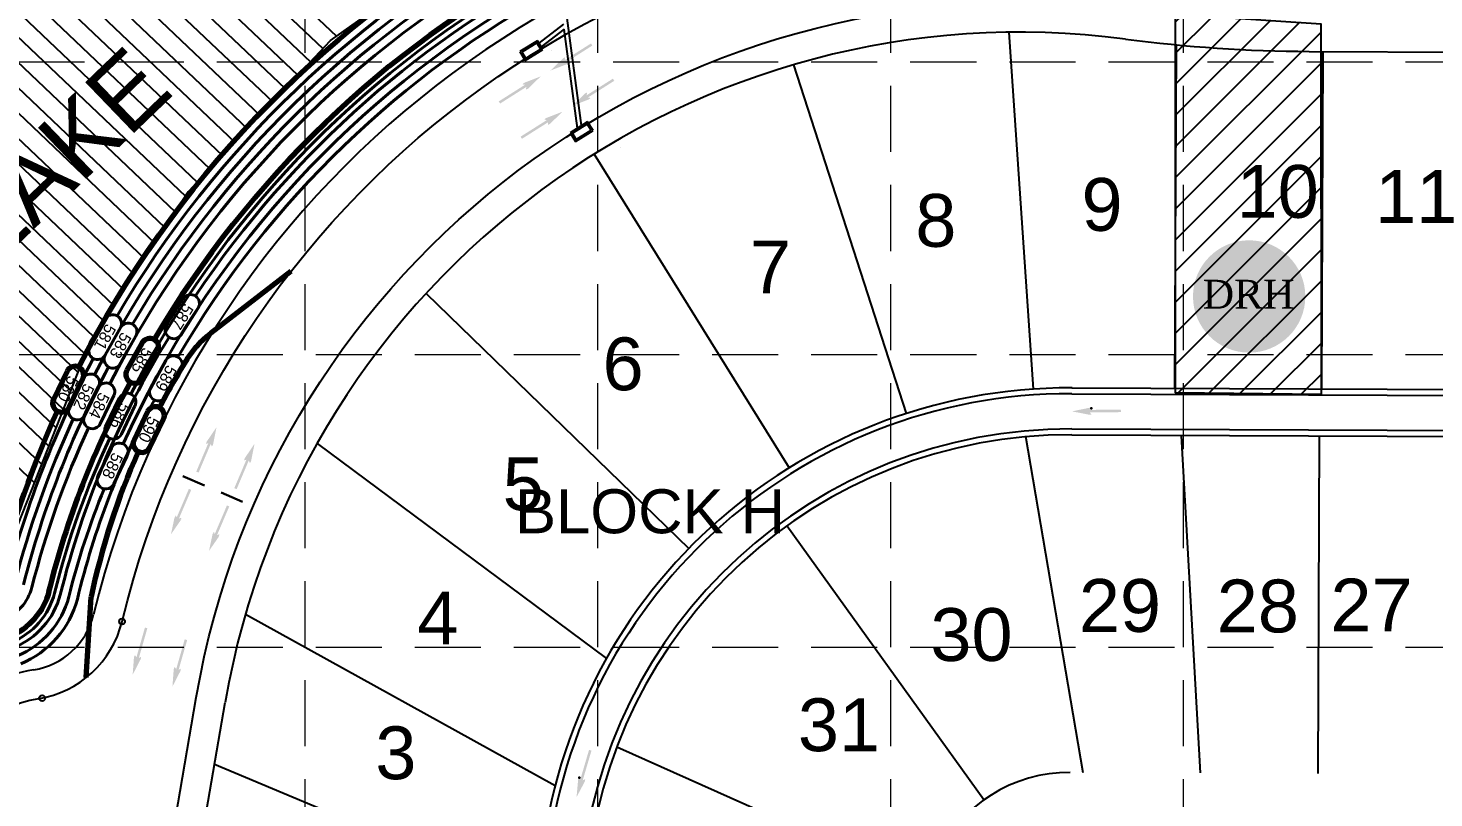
# Model space of a CAD drawing. Header units: inches. Extents: x -5337 to 1057, y 15227 to 19227.
# Drawn here: x -2832.6 to -2353.8, y 16078.1 to 16340.4 of the extents above; entities that cross this region are included whole.
import ezdxf
from ezdxf.enums import TextEntityAlignment as Align

# ---------------------------------------------------------------- set-up
doc = ezdxf.new("R2010")
doc.units = ezdxf.units.IN
doc.header["$LTSCALE"] = 150
doc.header["$MEASUREMENT"] = 0
doc.linetypes.add('HIDDEN', pattern=[0.375, 0.25, -0.125])
for name, color, linetype in [('1 BLOCK NUMBERS', 7, 'Continuous'), ('1 LOT NUMBER', 7, 'Continuous'), ('BASE', 7, 'Continuous'), ('COMT-MIN', 84, 'Continuous'), ('CONT-MJR', 84, 'Continuous'), ('grid', 7, 'HIDDEN'), ('LOT NUM', 7, 'Continuous'), ('LOTLINE', 7, 'Continuous'), ('PAVING', 7, 'Continuous'), ('ROW', 7, 'Continuous'), ('SODDED LOT', 2, 'Continuous'), ('STORM', 7, 'Continuous'), ('STORM INLET', 7, 'Continuous')]:
    doc.layers.add(name, color=color, linetype=linetype)
doc.styles.add('DRHorton', font='dutcheb.ttf')
doc.styles.get("Standard").update_dxf_attribs({"font": 'ARIAL.TTF', "height": 25})
doc.styles.add('Style-ENGINEERING', font='ENGINEERING.shx')

# ---------------------------------------------------------------- blocks, each defined once
blk = doc.blocks.new('DRHorton')
h = blk.add_hatch(color=1)
h.paths.add_polyline_path([(78.7, 25.78, 1), (40.43, 25.78, 1)])
h.paths.add_polyline_path([(42.33, 17.91), (76.5, 17.91), (76.5, 34.87), (42.33, 34.87)], flags=24)
at = {"layer": 'BASE', "color": 176, "style": 'DRHorton'}
blk.add_text('DRH', height=9.814, dxfattribs=at).set_placement((59.39, 21.64), align=Align.CENTER)

msp = doc.modelspace()

# ---------------------------------------------------------------- hatches: boundary and pattern name
at = {"layer": 'PAVING'}
h = msp.add_hatch(color=256, dxfattribs=at)
edge = h.paths.add_edge_path()
edge.add_line((-2648.66, 16328.69), (-2649.38, 16328.82))
edge.add_line((-2649.38, 16328.82), (-2640.44, 16334.49))
edge.add_line((-2640.44, 16334.49), (-2640.9, 16335.21))
edge.add_line((-2640.9, 16335.21), (-2649.84, 16329.55))
edge.add_line((-2649.84, 16329.55), (-2649.7, 16330.35))
edge.add_line((-2649.7, 16330.35), (-2649.7, 16330.36))
edge.add_ellipse((-2650.18, 16330.1), major_axis=(0.473, 0.3), ratio=0.285714, start_angle=345.5033, end_angle=485.8315)
edge.add_line((-2650.53, 16330.03), (-2650.52, 16330.03))
edge.add_line((-2650.52, 16330.03), (-2654.73, 16325.97))
edge.add_line((-2654.73, 16325.97), (-2649.28, 16328.08))
edge.add_line((-2649.28, 16328.08), (-2649.28, 16328.08))
edge.add_ellipse((-2649.08, 16328.36), major_axis=(0.473, 0.3), ratio=0.285714, start_angle=235.2731, end_angle=377.1827)
edge.add_line((-2648.66, 16328.69), (-2648.66, 16328.69))
edge.add_line((-2648.66, 16328.69), (-2648.66, 16328.69))
edge.add_line((-2648.66, 16328.69), (-2648.66, 16328.69))
h = msp.add_hatch(color=256, dxfattribs=at)
edge = h.paths.add_edge_path()
edge.add_line((-2664.11, 16321.26), (-2663.39, 16321.12))
edge.add_line((-2663.39, 16321.12), (-2672.33, 16315.46))
edge.add_line((-2672.33, 16315.46), (-2671.87, 16314.73))
edge.add_line((-2671.87, 16314.73), (-2662.93, 16320.4))
edge.add_line((-2662.93, 16320.4), (-2663.07, 16319.59))
edge.add_line((-2663.07, 16319.59), (-2663.07, 16319.59))
edge.add_ellipse((-2662.59, 16319.85), major_axis=(-0.473, -0.3), ratio=0.285714, start_angle=345.5033, end_angle=485.8315)
edge.add_line((-2662.24, 16319.91), (-2662.25, 16319.91))
edge.add_line((-2662.25, 16319.91), (-2658.04, 16323.98))
edge.add_line((-2658.04, 16323.98), (-2663.49, 16321.87))
edge.add_line((-2663.49, 16321.87), (-2663.49, 16321.87))
edge.add_ellipse((-2663.69, 16321.58), major_axis=(-0.473, -0.3), ratio=0.285714, start_angle=235.2731, end_angle=377.1827)
edge.add_line((-2664.11, 16321.26), (-2664.11, 16321.26))
edge.add_line((-2664.11, 16321.26), (-2664.11, 16321.26))
edge.add_line((-2664.11, 16321.26), (-2664.11, 16321.26))
h = msp.add_hatch(color=256, dxfattribs=at)
edge = h.paths.add_edge_path()
edge.add_line((-2641.2, 16316.67), (-2641.93, 16316.81))
edge.add_line((-2641.93, 16316.81), (-2632.99, 16322.47))
edge.add_line((-2632.99, 16322.47), (-2633.45, 16323.2))
edge.add_line((-2633.45, 16323.2), (-2642.39, 16317.54))
edge.add_line((-2642.39, 16317.54), (-2642.25, 16318.34))
edge.add_line((-2642.25, 16318.34), (-2642.25, 16318.34))
edge.add_ellipse((-2642.73, 16318.09), major_axis=(0.473, 0.3), ratio=0.285714, start_angle=345.5033, end_angle=485.8315)
edge.add_line((-2643.07, 16318.02), (-2643.07, 16318.02))
edge.add_line((-2643.07, 16318.02), (-2647.28, 16313.96))
edge.add_line((-2647.28, 16313.96), (-2641.83, 16316.07))
edge.add_line((-2641.83, 16316.07), (-2641.83, 16316.07))
edge.add_ellipse((-2641.63, 16316.35), major_axis=(0.473, 0.3), ratio=0.285714, start_angle=235.2731, end_angle=377.1827)
edge.add_line((-2641.2, 16316.68), (-2641.2, 16316.67))
edge.add_line((-2641.2, 16316.67), (-2641.2, 16316.67))
edge.add_line((-2641.2, 16316.67), (-2641.2, 16316.67))
h = msp.add_hatch(color=256, dxfattribs=at)
edge = h.paths.add_edge_path()
edge.add_line((-2656.66, 16309.25), (-2655.94, 16309.11))
edge.add_line((-2655.94, 16309.11), (-2664.88, 16303.45))
edge.add_line((-2664.88, 16303.45), (-2664.42, 16302.72))
edge.add_line((-2664.42, 16302.72), (-2655.48, 16308.38))
edge.add_line((-2655.48, 16308.38), (-2655.62, 16307.58))
edge.add_line((-2655.62, 16307.58), (-2655.62, 16307.58))
edge.add_ellipse((-2655.14, 16307.83), major_axis=(-0.473, -0.3), ratio=0.285714, start_angle=345.5033, end_angle=485.8315)
edge.add_line((-2654.79, 16307.9), (-2654.79, 16307.9))
edge.add_line((-2654.79, 16307.9), (-2650.59, 16311.96))
edge.add_line((-2650.59, 16311.96), (-2656.04, 16309.85))
edge.add_line((-2656.04, 16309.85), (-2656.04, 16309.85))
edge.add_ellipse((-2656.24, 16309.57), major_axis=(-0.473, -0.3), ratio=0.285714, start_angle=235.2731, end_angle=377.1827)
edge.add_line((-2656.66, 16309.24), (-2656.66, 16309.25))
edge.add_line((-2656.66, 16309.25), (-2656.66, 16309.25))
edge.add_line((-2656.66, 16309.25), (-2656.66, 16309.25))
at = {"layer": 'PAVING', "linetype": 'Continuous', "lineweight": 30}
h = msp.add_hatch(color=256, dxfattribs=at)
edge = h.paths.add_edge_path()
edge.add_line((-2470.44, 16208.89), (-2470.99, 16209.49))
edge.add_line((-2470.99, 16209.49), (-2460.41, 16209.58))
edge.add_line((-2460.41, 16209.58), (-2460.42, 16210.44))
edge.add_line((-2460.42, 16210.44), (-2471, 16210.35))
edge.add_line((-2471, 16210.35), (-2470.47, 16210.86))
edge.add_line((-2470.47, 16210.86), (-2470.47, 16210.86))
edge.add_ellipse((-2471, 16210.9), major_axis=(0.56, 0.004), ratio=0.285714, start_angle=342.8173, end_angle=484.7269)
edge.add_line((-2471.32, 16211.03), (-2471.32, 16211.03))
edge.add_line((-2471.32, 16211.03), (-2477.04, 16209.85))
edge.add_line((-2477.04, 16209.85), (-2471.31, 16208.72))
edge.add_line((-2471.31, 16208.72), (-2471.31, 16208.71))
edge.add_ellipse((-2470.98, 16208.85), major_axis=(0.56, 0.004), ratio=0.285714, start_angle=234.1685, end_angle=374.4967)
edge.add_line((-2470.44, 16208.89), (-2470.44, 16208.89))
edge.add_line((-2470.44, 16208.89), (-2470.44, 16208.89))
h = msp.add_hatch(color=256, dxfattribs=at)
edge = h.paths.add_edge_path()
edge.add_line((-2771.92, 16198.76), (-2771.25, 16199.06))
edge.add_line((-2771.25, 16199.06), (-2775.38, 16189.32))
edge.add_line((-2775.38, 16189.32), (-2774.58, 16188.98))
edge.add_line((-2774.58, 16188.98), (-2770.46, 16198.73))
edge.add_line((-2770.46, 16198.73), (-2770.11, 16197.98))
edge.add_line((-2770.11, 16197.98), (-2770.11, 16197.98))
edge.add_ellipse((-2769.86, 16198.47), major_axis=(-0.218, -0.516), ratio=0.285714, start_angle=345.5033, end_angle=485.8315)
edge.add_line((-2769.62, 16198.72), (-2769.62, 16198.72))
edge.add_line((-2769.62, 16198.72), (-2768.47, 16204.45))
edge.add_line((-2768.47, 16204.45), (-2771.75, 16199.62))
edge.add_line((-2771.75, 16199.62), (-2771.75, 16199.62))
edge.add_ellipse((-2771.75, 16199.27), major_axis=(-0.218, -0.516), ratio=0.285714, start_angle=235.2731, end_angle=377.1827)
edge.add_line((-2771.92, 16198.76), (-2771.92, 16198.76))
edge.add_line((-2771.92, 16198.76), (-2771.92, 16198.76))
edge.add_line((-2771.92, 16198.76), (-2771.92, 16198.76))
h = msp.add_hatch(color=256, dxfattribs=at)
edge = h.paths.add_edge_path()
edge.add_line((-2758.96, 16193.12), (-2758.28, 16193.42))
edge.add_line((-2758.28, 16193.42), (-2762.41, 16183.68))
edge.add_line((-2762.41, 16183.68), (-2761.62, 16183.34))
edge.add_line((-2761.62, 16183.34), (-2757.49, 16193.09))
edge.add_line((-2757.49, 16193.09), (-2757.15, 16192.34))
edge.add_line((-2757.15, 16192.34), (-2757.15, 16192.34))
edge.add_ellipse((-2756.9, 16192.83), major_axis=(-0.218, -0.516), ratio=0.285714, start_angle=345.5033, end_angle=485.8315)
edge.add_line((-2756.65, 16193.08), (-2756.65, 16193.08))
edge.add_line((-2756.65, 16193.08), (-2755.51, 16198.81))
edge.add_line((-2755.51, 16198.81), (-2758.79, 16193.98))
edge.add_line((-2758.79, 16193.98), (-2758.79, 16193.98))
edge.add_ellipse((-2758.79, 16193.63), major_axis=(-0.218, -0.516), ratio=0.285714, start_angle=235.2731, end_angle=377.1827)
edge.add_line((-2758.96, 16193.12), (-2758.96, 16193.12))
edge.add_line((-2758.96, 16193.12), (-2758.96, 16193.12))
edge.add_line((-2758.96, 16193.12), (-2758.96, 16193.12))
h = msp.add_hatch(color=256, dxfattribs=at)
edge = h.paths.add_edge_path()
edge.add_line((-2782.29, 16174.39), (-2782.04, 16173.69))
edge.add_line((-2782.04, 16173.69), (-2777.88, 16183.43))
edge.add_line((-2777.88, 16183.43), (-2777.09, 16183.09))
edge.add_line((-2777.09, 16183.09), (-2781.25, 16173.36))
edge.add_line((-2781.25, 16173.36), (-2780.47, 16173.62))
edge.add_line((-2780.47, 16173.62), (-2780.47, 16173.62))
edge.add_ellipse((-2780.65, 16173.11), major_axis=(0.22, 0.515), ratio=0.285714, start_angle=-125.8315, end_angle=14.4967, ccw=False)
edge.add_line((-2780.65, 16172.76), (-2780.66, 16172.76))
edge.add_line((-2780.66, 16172.76), (-2783.99, 16167.95))
edge.add_line((-2783.99, 16167.95), (-2782.78, 16173.67))
edge.add_line((-2782.78, 16173.67), (-2782.78, 16173.67))
edge.add_ellipse((-2782.54, 16173.91), major_axis=(0.22, 0.515), ratio=0.285714, start_angle=-17.1827, end_angle=124.7269, ccw=False)
edge.add_line((-2782.28, 16174.39), (-2782.29, 16174.39))
edge.add_line((-2782.29, 16174.39), (-2782.29, 16174.39))
edge.add_line((-2782.29, 16174.39), (-2782.29, 16174.39))
h = msp.add_hatch(color=256, dxfattribs=at)
edge = h.paths.add_edge_path()
edge.add_line((-2769.32, 16168.75), (-2769.07, 16168.05))
edge.add_line((-2769.07, 16168.05), (-2764.92, 16177.79))
edge.add_line((-2764.92, 16177.79), (-2764.13, 16177.45))
edge.add_line((-2764.13, 16177.45), (-2768.28, 16167.72))
edge.add_line((-2768.28, 16167.72), (-2767.51, 16167.98))
edge.add_line((-2767.51, 16167.98), (-2767.51, 16167.98))
edge.add_ellipse((-2767.68, 16167.47), major_axis=(0.22, 0.515), ratio=0.285714, start_angle=-125.8315, end_angle=14.4967, ccw=False)
edge.add_line((-2767.69, 16167.12), (-2767.69, 16167.12))
edge.add_line((-2767.69, 16167.12), (-2771.03, 16162.31))
edge.add_line((-2771.03, 16162.31), (-2769.82, 16168.03))
edge.add_line((-2769.82, 16168.03), (-2769.82, 16168.03))
edge.add_ellipse((-2769.57, 16168.27), major_axis=(0.22, 0.515), ratio=0.285714, start_angle=-17.1827, end_angle=124.7269, ccw=False)
edge.add_line((-2769.32, 16168.75), (-2769.32, 16168.75))
edge.add_line((-2769.32, 16168.75), (-2769.32, 16168.75))
edge.add_line((-2769.32, 16168.75), (-2769.32, 16168.75))
at = {"layer": 'PAVING'}
h = msp.add_hatch(color=256, dxfattribs=at)
edge = h.paths.add_edge_path()
edge.add_line((-2794.31, 16126.15), (-2794.94, 16125.77))
edge.add_line((-2794.94, 16125.77), (-2792.02, 16135.95))
edge.add_line((-2792.02, 16135.95), (-2792.85, 16136.19))
edge.add_line((-2792.85, 16136.19), (-2795.76, 16126.01))
edge.add_line((-2795.76, 16126.01), (-2796.19, 16126.71))
edge.add_line((-2796.19, 16126.71), (-2796.2, 16126.71))
edge.add_ellipse((-2796.38, 16126.2), major_axis=(0.154, 0.538), ratio=0.285714, start_angle=345.5033, end_angle=485.8315)
edge.add_line((-2796.6, 16125.92), (-2796.6, 16125.92))
edge.add_line((-2796.6, 16125.92), (-2797.04, 16120.09))
edge.add_line((-2797.04, 16120.09), (-2794.37, 16125.29))
edge.add_line((-2794.37, 16125.29), (-2794.37, 16125.28))
edge.add_ellipse((-2794.41, 16125.63), major_axis=(0.154, 0.538), ratio=0.285714, start_angle=235.2731, end_angle=377.1827)
edge.add_line((-2794.31, 16126.15), (-2794.31, 16126.15))
edge.add_line((-2794.31, 16126.15), (-2794.31, 16126.15))
edge.add_line((-2794.31, 16126.15), (-2794.31, 16126.15))
h = msp.add_hatch(color=256, dxfattribs=at)
edge = h.paths.add_edge_path()
edge.add_line((-2780.76, 16122.13), (-2781.39, 16121.75))
edge.add_line((-2781.39, 16121.75), (-2778.47, 16131.92))
edge.add_line((-2778.47, 16131.92), (-2779.3, 16132.16))
edge.add_line((-2779.3, 16132.16), (-2782.21, 16121.98))
edge.add_line((-2782.21, 16121.98), (-2782.64, 16122.68))
edge.add_line((-2782.64, 16122.68), (-2782.65, 16122.68))
edge.add_ellipse((-2782.83, 16122.17), major_axis=(0.154, 0.538), ratio=0.285714, start_angle=345.5033, end_angle=485.8315)
edge.add_line((-2783.05, 16121.89), (-2783.05, 16121.89))
edge.add_line((-2783.05, 16121.89), (-2783.49, 16116.06))
edge.add_line((-2783.49, 16116.06), (-2780.82, 16121.26))
edge.add_line((-2780.82, 16121.26), (-2780.82, 16121.26))
edge.add_ellipse((-2780.86, 16121.6), major_axis=(0.154, 0.538), ratio=0.285714, start_angle=235.2731, end_angle=377.1827)
edge.add_line((-2780.76, 16122.13), (-2780.76, 16122.13))
edge.add_line((-2780.76, 16122.13), (-2780.76, 16122.13))
edge.add_line((-2780.76, 16122.13), (-2780.76, 16122.13))
at = {"layer": 'PAVING', "linetype": 'Continuous', "lineweight": 30}
h = msp.add_hatch(color=256, dxfattribs=at)
edge = h.paths.add_edge_path()
edge.add_line((-2642.99, 16084.47), (-2643.73, 16084.12))
edge.add_line((-2643.73, 16084.12), (-2640.74, 16094.27))
edge.add_line((-2640.74, 16094.27), (-2641.57, 16094.51))
edge.add_line((-2641.57, 16094.51), (-2644.55, 16084.36))
edge.add_line((-2644.55, 16084.36), (-2644.88, 16085.02))
edge.add_line((-2644.88, 16085.02), (-2644.88, 16085.02))
edge.add_ellipse((-2645.08, 16084.52), major_axis=(0.158, 0.537), ratio=0.285714, start_angle=342.8173, end_angle=484.7269)
edge.add_line((-2645.29, 16084.25), (-2645.29, 16084.25))
edge.add_line((-2645.29, 16084.25), (-2645.82, 16078.43))
edge.add_line((-2645.82, 16078.43), (-2643.07, 16083.59))
edge.add_line((-2643.07, 16083.59), (-2643.07, 16083.59))
edge.add_ellipse((-2643.1, 16083.94), major_axis=(0.158, 0.537), ratio=0.285714, start_angle=234.1685, end_angle=374.4967)
edge.add_line((-2642.99, 16084.47), (-2642.99, 16084.47))
edge.add_line((-2642.99, 16084.47), (-2642.99, 16084.47))
at = {"layer": 'SODDED LOT'}
h = msp.add_hatch(dxfattribs=at)
h.set_pattern_fill('ANSI31', color=256, scale=60, style=0)
h.paths.add_polyline_path([(-1893.84, 16683.5), (-1771.09, 16646.66), (-1752.97, 16698.91), (-1754.46, 16707.56), (-1760.41, 16713.5), (-1853.57, 16750.89), (-1864.98, 16748.82), (-1873.63, 16739.83)])
h.paths.add_polyline_path([(-1941.24, 16258.4), (-1815.23, 16258.59), (-1814.26, 16217.91), (-1941.24, 16218.3)])
h.paths.add_polyline_path([(-2441.86, 16345.04), (-2441.89, 16216.25), (-2392.08, 16215.69), (-2392.19, 16341.73)])

# ---------------------------------------------------------------- linework, layer by layer
at = {"color": 5}
for p, q in [((-2784.82, 16392.12), (-2727.58, 16337.69)), ((-2789.89, 16388.32), (-2732.22, 16333.47)), ((-2794.96, 16384.51), (-2736.5, 16328.92)), ((-2800.03, 16380.71), (-2740.78, 16324.37)), ((-2810.17, 16373.1), (-2749.34, 16315.26)), ((-2805.1, 16376.9), (-2745.06, 16319.81)), ((-2729.61, 16336.25), (-2672.03, 16377.05)), ((-2815.24, 16369.3), (-2753.62, 16310.7)), ((-2820.31, 16365.49), (-2757.9, 16306.15)), ((-2832.32, 16359.66), (-2766.46, 16297.04)), ((-2826.3, 16362.56), (-2762.18, 16301.59)), ((-2844.35, 16353.85), (-2775.02, 16287.93)), ((-2838.33, 16356.76), (-2770.74, 16292.48)), ((-2850.37, 16350.95), (-2779.05, 16283.14)), ((-2862.4, 16345.15), (-2786.03, 16272.52)), ((-2856.38, 16348.05), (-2782.54, 16277.83)), ((-2874.44, 16339.34), (-2793, 16261.9)), ((-2868.42, 16342.24), (-2789.51, 16267.21)), ((-2880.45, 16336.44), (-2796.48, 16256.59)), ((-2777.97, 16284.79), (-2729.61, 16336.25)), ((-2886.32, 16333.39), (-2799.97, 16251.28)), ((-2889.3, 16327.6), (-2803.45, 16245.97)), ((-2892.27, 16321.8), (-2806.94, 16240.66)), ((-2895.25, 16316.01), (-2810.42, 16235.35)), ((-2898.23, 16310.22), (-2813.17, 16229.34)), ((-2901.21, 16304.42), (-2815.65, 16223.07)), ((-2904.18, 16298.63), (-2818.12, 16216.8)), ((-2907.16, 16292.84), (-2820.6, 16210.53)), ((-2910.47, 16287.36), (-2823.08, 16204.26)), ((-2914.46, 16282.53), (-2825.55, 16197.99)), ((-2811.36, 16233.93), (-2777.97, 16284.79)), ((-2918.45, 16277.7), (-2828.03, 16191.72)), ((-2922.44, 16272.87), (-2830.51, 16185.45)), ((-2843.29, 16153.09), (-2811.36, 16233.93))]:
    msp.add_line(p, q, dxfattribs=at)
at = {"layer": 'BASE', "color": 170, "lineweight": 40}
for p, q in [((-2654.47, 16332.68), (-2654.47, 16332.68)), ((-2654.47, 16332.68), (-2654.47, 16332.68)), ((-2631, 16299.84), (-2631, 16299.84)), ((-2631, 16299.84), (-2631, 16299.84))]:
    msp.add_line(p, q, dxfattribs=at)
at = {"layer": 'COMT-MIN', "color": 5, "linetype": 'Continuous', "lineweight": 40}
for p, q in [((-2779.82, 16248.23), (-2785.52, 16239.22)), ((-2779.82, 16248.23), (-2779.82, 16248.23)), ((-2780.45, 16236.01), (-2774.75, 16245.03)), ((-2774.75, 16245.03), (-2774.75, 16245.03)), ((-2806.44, 16241.24), (-2811.64, 16231.93)), ((-2806.44, 16241.24), (-2806.44, 16241.24)), ((-2806.4, 16229), (-2801.2, 16238.32)), ((-2801.17, 16238.37), (-2806.37, 16229.05)), ((-2801.2, 16238.32), (-2801.2, 16238.32)), ((-2801.17, 16238.37), (-2801.17, 16238.37)), ((-2801.13, 16226.13), (-2795.93, 16235.45)), ((-2795.93, 16235.45), (-2795.93, 16235.45)), ((-2780.45, 16236.01), (-2780.45, 16236.01)), ((-2806.4, 16229), (-2806.4, 16229)), ((-2801.13, 16226.13), (-2801.13, 16226.13)), ((-2785.7, 16227.2), (-2790.89, 16217.88)), ((-2785.7, 16227.2), (-2785.7, 16227.2)), ((-2785.65, 16214.96), (-2780.46, 16224.27)), ((-2780.46, 16224.27), (-2780.46, 16224.27)), ((-2814.02, 16220.87), (-2818.65, 16211.26)), ((-2814.02, 16220.87), (-2814.02, 16220.87)), ((-2808.82, 16217.84), (-2813.46, 16208.24)), ((-2813.25, 16208.65), (-2808.61, 16218.26)), ((-2808.82, 16217.84), (-2808.82, 16217.84)), ((-2808.61, 16218.26), (-2808.61, 16218.26)), ((-2808.06, 16205.63), (-2803.42, 16215.23)), ((-2803.42, 16215.23), (-2803.42, 16215.23)), ((-2785.65, 16214.96), (-2785.65, 16214.96)), ((-2801.64, 16214.31), (-2806.28, 16204.71)), ((-2801.64, 16214.31), (-2801.64, 16214.31)), ((-2800.88, 16202.1), (-2796.24, 16211.7)), ((-2796.24, 16211.7), (-2796.24, 16211.7)), ((-2813.25, 16208.65), (-2813.25, 16208.65)), ((-2808.06, 16205.63), (-2808.06, 16205.63)), ((-2800.88, 16202.1), (-2800.88, 16202.1)), ((-2804.26, 16197.33), (-2808.9, 16187.73)), ((-2804.26, 16197.33), (-2804.26, 16197.33)), ((-2803.49, 16185.12), (-2798.86, 16194.72)), ((-2798.86, 16194.72), (-2798.86, 16194.72)), ((-2803.49, 16185.12), (-2803.49, 16185.12))]:
    msp.add_line(p, q, dxfattribs=at)
for centre, radius, start, end in [((-2493.35, 16060.29), 355.68, 87.1937, 152.9095), ((-2493.35, 16060.29), 358.68, 87.1959, 149.4873), ((-2493.35, 16060.29), 352.68, 87.1913, 149.4548), ((-2493.35, 16060.29), 349.68, 87.189, 152.9633), ((-2493.35, 16060.29), 341.68, 87.1825, 152.9435), ((-2493.35, 16060.29), 336.68, 87.1784, 155.7203), ((-2493.35, 16060.29), 339.68, 87.1809, 146.2176), ((-2493.35, 16060.29), 333.68, 87.1759, 149.7568), ((-2777.28, 16246.63), 3, 327.6885, 147.6885), ((-2803.82, 16239.78), 3, 330.8461, 150.8461), ((-2798.55, 16236.91), 3, 330.8461, 150.8461), ((-2782.98, 16237.61), 3, 147.6885, 327.6885), ((-2809.02, 16230.47), 3, 150.8461, 330.8461), ((-2803.75, 16227.59), 3, 150.8461, 330.8461), ((-2783.08, 16225.73), 3, 330.8461, 150.8461), ((-2811.31, 16219.56), 3, 334.225, 154.225), ((-2806.12, 16216.54), 3, 334.225, 154.225), ((-2798.94, 16213.01), 3, 334.225, 154.225), ((-2788.27, 16216.42), 3, 150.8461, 330.8461), ((-2815.95, 16209.96), 3, 154.225, 334.225), ((-2810.76, 16206.93), 3, 154.225, 334.225), ((-2803.58, 16203.4), 3, 154.225, 334.225), ((-2801.56, 16196.03), 3, 334.225, 154.225), ((-2806.19, 16186.42), 3, 154.225, 334.225)]:
    msp.add_arc(centre, radius, start, end, dxfattribs=at)
at = {"layer": 'COMT-MIN', "color": 5, "linetype": 'Continuous', "lineweight": 40, "extrusion": (0, 0, -1)}
for centre, radius, start, end in [((2531.43, 16076.38), 298.8, 13.7438, 32.0823), ((2490.76, 16059.28), 361.44, 14.9049, 27.8003), ((2519.46, 16070.49), 324.84, 14.2962, 28.3963), ((2549.65, 16082.03), 273.77, 13.477, 28.7595), ((2521.43, 16070.3), 325.98, 14.419, 24.8416), ((2535.04, 16075.12), 305.6, 14.1717, 24.9891), ((2551.02, 16080.77), 280.73, 13.831, 25.2856), ((2580.96, 16089.02), 244.69, 13.6114, 22.7037), ((2847.78, 16154.3), 17, 194.8552, 247.5411), ((2847.78, 16154.3), 25, 194.8552, 247.5982), ((2847.78, 16154.3), 27, 194.8552, 247.6018), ((2847.78, 16154.3), 30, 194.8552, 247.6371), ((2847.78, 16154.3), 33, 194.8552, 247.5411)]:
    msp.add_arc(centre, radius, start, end, dxfattribs=at)
at = {"layer": 'CONT-MJR', "color": 5, "linetype": 'Continuous', "lineweight": 70}
for p, q in [((-2770.44, 16236.45), (-2743.03, 16257.6)), ((-2770.44, 16236.45), (-2770.44, 16236.45)), ((-2793.79, 16233.17), (-2798.98, 16223.85)), ((-2793.79, 16233.17), (-2793.79, 16233.17)), ((-2793.74, 16220.93), (-2788.55, 16230.25)), ((-2788.55, 16230.25), (-2788.55, 16230.25)), ((-2779.34, 16226.31), (-2779.34, 16226.31)), ((-2819.4, 16223.52), (-2824.04, 16213.91)), ((-2819.4, 16223.52), (-2819.4, 16223.52)), ((-2818.63, 16211.3), (-2814, 16220.91)), ((-2814, 16220.91), (-2814, 16220.91)), ((-2793.74, 16220.93), (-2793.74, 16220.93)), ((-2818.63, 16211.3), (-2818.63, 16211.3)), ((-2791.93, 16209.75), (-2796.57, 16200.15)), ((-2791.93, 16209.75), (-2791.93, 16209.75)), ((-2791.17, 16197.54), (-2786.53, 16207.14)), ((-2786.53, 16207.14), (-2786.53, 16207.14)), ((-2791.17, 16197.54), (-2791.17, 16197.54)), ((-2812.86, 16119.11), (-2811.22, 16146.61)), ((-2811.22, 16146.61), (-2811.22, 16146.61))]:
    msp.add_line(p, q, dxfattribs=at)
at = {"layer": 'CONT-MJR', "color": 5, "linetype": 'Continuous', "lineweight": 70, "extrusion": (0, 0, -1)}
for centre, radius, start, end in [((2493.35, 16060.29), 361.68, 27.0762, 92.8018), ((3019.38, 16685.25), 375, 229.0153, 247.8057), ((2534.42, 16076.26), 299.93, 13.9174, 28.5833), ((2493.35, 16060.29), 361.68, 14.8552, 24.4358), ((2847.78, 16154.3), 23, 194.8552, 247.5412)]:
    msp.add_arc(centre, radius, start, end, dxfattribs=at)
at = {"layer": 'CONT-MJR', "color": 5, "linetype": 'Continuous', "lineweight": 70}
for centre, radius, start, end in [((-2493.35, 16060.29), 343.68, 87.1842, 149.5757), ((-2791.17, 16231.71), 3, 330.8461, 150.8461), ((-2749.07, 16208.74), 35, 127.6447, 149.864), ((-2816.7, 16222.21), 3, 334.225, 154.225), ((-2562.22, 16093.22), 254.66, 148.4931, 152.414), ((-2796.36, 16222.39), 3, 150.8461, 330.8461), ((-2821.33, 16212.61), 3, 154.225, 334.225), ((-2789.23, 16208.45), 3, 334.225, 154.225), ((-2562.22, 16093.22), 254.66, 156.1645, 167.899), ((-2793.87, 16198.84), 3, 154.225, 334.225)]:
    msp.add_arc(centre, radius, start, end, dxfattribs=at)
at = {"layer": 'grid', "color": 252, "linetype": 'HIDDEN', "lineweight": 0, "ltscale": 0.6}
for p, q in [((-2738.39, 19121.98), (-2738.39, 15630.29)), ((-2638.64, 19121.98), (-2638.64, 15630.29)), ((-2538.89, 19121.98), (-2538.89, 15630.29)), ((-2439.14, 19121.98), (-2439.14, 15630.29)), ((-5232.14, 16328.98), (952.36, 16328.98)), ((-5232.14, 16229.23), (952.36, 16229.23)), ((-5232.14, 16129.48), (952.36, 16129.48))]:
    msp.add_line(p, q, dxfattribs=at)
at = {"layer": 'LOTLINE'}
for p, q in [((-2498.61, 16339), (-2490.27, 16217.43)), ((-2441.58, 16334.76), (-2442.09, 16217.7)), ((-2391.59, 16332.48), (-2392.09, 16217.48)), ((-2571.93, 16327.91), (-2533.54, 16209.08)), ((-2639.81, 16297.52), (-2573.4, 16190.6)), ((-2697.05, 16250.06), (-2607.63, 16163.07)), ((-2492.86, 16201.42), (-2473.36, 16086.83)), ((-2439.86, 16201.48), (-2433.36, 16086.66)), ((-2392.86, 16201.49), (-2393.36, 16086.49)), ((-2734.16, 16198.93), (-2635.6, 16125.68)), ((-2507.08, 16077.45), (-2574.21, 16170.82)), ((-2758.62, 16140.69), (-2653.08, 16082.33)), ((-2526.55, 16048.36), (-2632.15, 16095.4)), ((-2769.16, 16089.58), (-2659.65, 16043.82))]:
    msp.add_line(p, q, dxfattribs=at)
at = {"layer": 'PAVING'}
for p, q in [((-2477.07, 16215.85), (-1982.1, 16213.71)), ((-2477.12, 16203.85), (-1982.15, 16201.71)), ((-2783.43, 16065.64), (-2775.38, 16112.39))]:
    msp.add_line(p, q, dxfattribs=at)
at = {"layer": 'PAVING', "linetype": 'Continuous', "lineweight": 30}
for p, q in [((-2772.56, 16184.62), (-2779.91, 16187.79)), ((-2759.6, 16178.98), (-2766.94, 16182.15))]:
    msp.add_line(p, q, dxfattribs=at)
at = {"layer": 'PAVING'}
for centre in [(-2800.65, 16138.24), (-2827.84, 16112.11)]:
    msp.add_circle(centre, 1, dxfattribs=at)
at = {"layer": 'PAVING', "extrusion": (0, 0, -1)}
for radius, start, end in [(315, 13.6259, 95.0591), (285, 9.7692, 96.4604)]:
    msp.add_arc((2494.51, 16064.03), radius, start, end, dxfattribs=at)
at = {"layer": 'PAVING'}
for centre, radius, start, end in [((-2477.89, 16036.85), 179, 89.737, 175.3999), ((-2477.89, 16036.85), 167, 89.7365, 175.3999), ((-2834.66, 16146.49), 35, 279.0611, 346.3741), ((-2822.85, 16072.42), 40, 99.0611, 299.9605)]:
    msp.add_arc(centre, radius, start, end, dxfattribs=at)
at = {"layer": 'PAVING', "linetype": 'Continuous', "lineweight": 30}
for p in [(-2470.47, 16210.86), (-2644.88, 16085.02)]:
    msp.add_point(p, dxfattribs=at)
at = {"layer": 'ROW'}
for p, q in [((-2396.23, 16332.5), (-1985.31, 16330.72)), ((-2477.06, 16217.85), (-1982.09, 16215.71)), ((-2477.13, 16201.85), (-1982.16, 16199.71)), ((-2773.58, 16063.94), (-2765.53, 16110.7))]:
    msp.add_line(p, q, dxfattribs=at)
for centre, radius, start, end in [((-2494.51, 16064.03), 325, 86.7337, 166.3741), ((-2494.51, 16064.03), 275, 82.5528, 170.2308), ((-2394.07, 16832.5), 500, 262.5528, 269.7521), ((-2477.89, 16036.85), 181, 89.7236, 175.3999), ((-2477.89, 16036.85), 165, 89.7236, 175.3999), ((-2834.66, 16146.49), 25, 279.0611, 346.3741), ((-2822.85, 16072.42), 50, 99.0611, 312.8167), ((-2477.89, 16036.85), 50, 89.7236, 220.1782)]:
    msp.add_arc(centre, radius, start, end, dxfattribs=at)
at = {"layer": 'SODDED LOT'}
msp.add_lwpolyline([(-2441.86, 16345.04), (-2441.89, 16216.25), (-2392.08, 16215.69), (-2392.19, 16341.73)], close=True, dxfattribs=at)
at = {"layer": 'STORM', "color": 5}
for p, q in [((-2644.13, 16307.2), (-2649.5, 16347.23)), ((-2650.28, 16341.78), (-2658.68, 16335.3)), ((-2650.05, 16340.06), (-2657.88, 16334.02)), ((-2645.52, 16306.33), (-2650.05, 16340.06))]:
    msp.add_line(p, q, dxfattribs=at)
at = {"layer": 'STORM INLET', "color": 5}
for p, q in [((-2659.17, 16336.11), (-2665.12, 16332.42)), ((-2659.33, 16335.42), (-2664.43, 16332.26)), ((-2658.02, 16333.29), (-2659.33, 16335.42)), ((-2657.33, 16333.13), (-2659.17, 16336.11)), ((-2665.12, 16332.42), (-2663.28, 16329.44)), ((-2664.43, 16332.26), (-2663.12, 16330.13)), ((-2663.28, 16329.44), (-2657.33, 16333.13)), ((-2663.12, 16330.13), (-2658.02, 16333.29)), ((-2642.04, 16308.49), (-2647.99, 16304.8)), ((-2642.2, 16307.8), (-2647.3, 16304.64)), ((-2645.98, 16302.51), (-2640.88, 16305.68)), ((-2640.88, 16305.68), (-2642.2, 16307.8)), ((-2640.2, 16305.52), (-2642.04, 16308.49)), ((-2647.99, 16304.8), (-2646.14, 16301.83)), ((-2647.3, 16304.64), (-2645.98, 16302.51)), ((-2646.14, 16301.83), (-2640.2, 16305.52))]:
    msp.add_line(p, q, dxfattribs=at)

# ---------------------------------------------------------------- block references
at = {"layer": 'grid', "zscale": 1.213134165493395}
msp.add_blockref('DRHorton', (-2476.27, 16223.22), dxfattribs=at)

# ---------------------------------------------------------------- texts
at = {"layer": '1 BLOCK NUMBERS'}
msp.add_text('BLOCK H ', height=15, dxfattribs=at).set_placement((-2666.77, 16175.8), align=Align.MIDDLE_LEFT)
at = {"layer": '1 LOT NUMBER'}
for s, p in [('10', (-2420.95, 16284.8)), ('11', (-2373.8, 16283.08)), ('9', (-2473.81, 16280.35)), ('8', (-2530.41, 16274.92)), ('7', (-2586.76, 16259.05)), ('6', (-2636.96, 16226.04)), ('5', (-2670.99, 16185.14)), ('29', (-2474.69, 16143.7)), ('28', (-2427.73, 16143.53)), ('27', (-2389.01, 16143.85)), ('4', (-2700.08, 16139.42)), ('30', (-2525.28, 16133.79)), ('31', (-2570.42, 16103.06)), ('3', (-2714.37, 16093.51))]:
    msp.add_text(s, height=18, dxfattribs=at).set_placement(p, align=Align.MIDDLE_LEFT)
at = {"layer": 'COMT-MIN', "color": 5, "linetype": 'Continuous', "lineweight": 40, "style": 'Style-ENGINEERING'}
for s, rotation, p in [('587', 237.6885, (-2780.13, 16242.12)), ('581', 240.8461, (-2806.42, 16235.12)), ('583', 240.8461, (-2801.15, 16232.25)), ('589', 240.8461, (-2785.68, 16221.08)), ('582', 244.225, (-2813.63, 16214.76)), ('584', 244.225, (-2808.44, 16211.74)), ('586', 244.225, (-2801.26, 16208.2)), ('588', 244.225, (-2803.88, 16191.23))]:
    msp.add_text(s, height=4, rotation=rotation, dxfattribs=at).set_placement(p, align=Align.MIDDLE_CENTER)
at = {"layer": 'CONT-MJR', "color": 5, "linetype": 'Continuous', "lineweight": 70, "style": 'Style-ENGINEERING'}
for s, rotation, p in [('585', 240.8461, (-2793.77, 16227.05)), ('580', 244.225, (-2819.02, 16217.41)), ('590', 244.225, (-2791.55, 16203.65))]:
    msp.add_text(s, height=4, rotation=rotation, dxfattribs=at).set_placement(p, align=Align.MIDDLE_CENTER)
at = {"layer": 'LOT NUM', "color": 5}
msp.add_text('HARBOR LAKE', height=23.9814, rotation=43.8914, dxfattribs=at).set_placement((-2962.47, 16161.74), align=Align.MIDDLE_LEFT)

doc.saveas('drawing.dxf')
